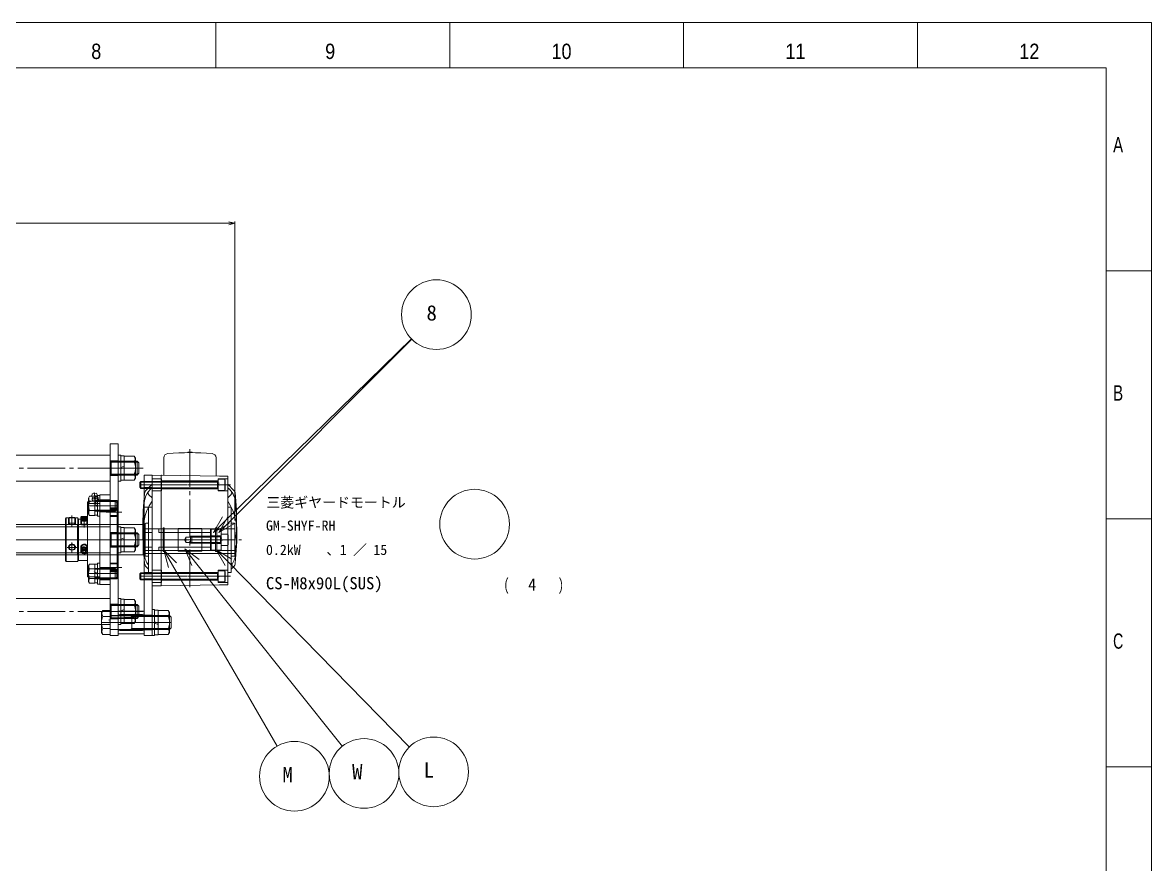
# Model space of a CAD drawing. Units: millimetres at full size. Extents: x -24503 to 24503, y -7436 to 7436.
# Drawn here: x 15162 to 16458, y 1728 to 2694 of the extents above; entities that cross this region are included whole.
import ezdxf
from ezdxf.enums import TextEntityAlignment as Align

# ---------------------------------------------------------------- set-up
doc = ezdxf.new("R2010")
doc.units = ezdxf.units.MM
doc.header["$LTSCALE"] = 4.8
doc.linetypes.add('CHAIN2', pattern=[12, 9, -1, 1, -1])
for name, color, linetype, lineweight in [('0-2_08_DIM', 3, 'Continuous', 9), ('0-4_0', 2, 'Continuous', 9), ('0-6_05_CENTER', 2, 'CHAIN2', 9), ('0-7_04_HIDDEN', 7, 'Continuous', 9), ('0-8_10_DRAFT', 1, 'Continuous', 9), ('0-C_01_外形線', 134, 'Continuous', 9), ('0-D_03_かくれ線', 5, 'Continuous', 9), ('0-F_04_中心線', 4, 'CHAIN2', 9), ('1-0_02_細線', 6, 'Continuous', 9), ('1-1_Defpoints', 134, 'Continuous', 9), ('1-2_99_図枠', 134, 'Continuous', 9), ('1-3_07_寸法線', 3, 'Continuous', 9)]:
    doc.layers.add(name, color=color, linetype=linetype, lineweight=lineweight)
doc.layers.add('0-9_07_TEXT', color=2, linetype='Continuous')
doc.styles.add('ＭＳ ゴシック', font='')
doc.styles.add('ＭＳ Ｐゴシック', font='')
doc.styles.get('ＭＳ ゴシック').set_extended_font_data('MS Gothic')
doc.styles.get('ＭＳ Ｐゴシック').set_extended_font_data('MS PGothic')

# ---------------------------------------------------------------- blocks, each defined once
blk = doc.blocks.new('RTWS25b_1_1')
at = {"layer": '0-4_0'}
for points in [[(0, 13.5), (-1.2, 13.5), (-1.2, 10.5), (0, 10.5)], [(0, -13.5), (-1.2, -13.5), (-1.2, -10.5), (0, -10.5)]]:
    blk.add_lwpolyline(points, close=True, dxfattribs=at)
at = {"layer": '0-8_10_DRAFT'}
blk.add_line((0, 0), (-1.2, 0), dxfattribs=at)
blk = doc.blocks.new('GM-SHYF-RH 0.2kW、1／30、200V、60Hzc_1_1')
at = {"layer": '0-4_0'}
for p, q in [((18.5, 52.991), (8, 52.808)), ((8, 52.808), (8, -73.808)), ((18.5, 53.009), (18.5, 48.5)), ((18.5, 53), (85.5, 51.831)), ((18.5, -64.887), (18.5, 49.509)), ((85.5, 51.831), (95, 51.831)), ((95, -59.282), (95, 51.831)), ((4, 33.687), (1.411, 31.098)), ((4, 37.5), (4, -37.5)), ((4, 37.5), (8, 37.5)), ((99, 33.687), (101.589, 31.098)), ((0, -18), (0, 18)), ((1, 19), (4, 19)), ((102, 19), (99, 19)), ((103, -18), (103, 18)), ((-2, 6.5), (-2, -32.5)), ((105, -32.5), (105, 7.009)), ((1, -19), (4, -19)), ((102, -19), (99, -19)), ((4, -37.5), (8, -37.5)), ((95, -37.491), (99, -37.491)), ((8, -48.015), (4.346, -51.668)), ((95, -48.015), (98.654, -51.668)), ((8, -63.687), (1.411, -57.098)), ((95, -63.687), (101.589, -57.098)), ((19.25, -74.004), (8, -73.808)), ((18.5, -74.017), (18.5, -64.887)), ((18.5, -74.017), (18.5, -69.509)), ((18.5, -74.017), (85.5, -72.848)), ((21.5, -73.965), (21.5, -93.939)), ((81.5, -72.918), (81.5, -93.939)), ((54, -99.99), (54, -100.5))]:
    blk.add_line(p, q, dxfattribs=at)
for points in [[(95, 37.491), (99, 37.491), (99, -37.491)], [(85.5, -72.848), (95, -72.848), (95, -59.282)], [(49, -99.99), (49, -100.5), (54, -100.5)]]:
    blk.add_lwpolyline(points, dxfattribs=at)
for centre, radius, start, end in [((398.1, -13), 400.6, 174.25632, 180), ((24, 14.5), 25, 143.1301, 174.26983), ((6.078, 26.431), 6.6, 135, 174.25632), ((6.468, 27.79), 3, 145.3407, 214.6593), ((79, 14.5), 25, 5.73017, 36.8699), ((96.532, 27.79), 3, 325.3407, 34.6593), ((96.922, 26.431), 6.6, 5.74368, 45), ((-295.1, -13), 400.6, 0, 5.74368), ((399, 7), 400, 178.56802, 179.92847), ((1, 18), 1, 90, 180), ((102, 18), 1, 0, 90), ((-296, 7), 400, 0.053, 1.43198), ((-1.5, 6.5), 0.5, 90, 180), ((51.5, -13), 53.5, 164.28414, 215.60164), ((-1.5, 7.5), 0.5, 270, 0), ((51.5, -13), 53.5, 324.39836, 15.71586), ((104.5, 7.5), 0.5, 180, 270), ((104.5, 6.5), 0.5, 0, 90), ((398.1, -13), 400.6, 179.0703, 180), ((398.1, 0), 400.6, 180.9297, 182.86294), ((-295.1, 0), 400.6, 357.13706, 359.0703), ((398.1, -13), 400.6, 180, 185.74368), ((1, -18), 1, 180, 270), ((102, -18), 1, 270, 0), ((-1.5, -32.5), 0.5, 180, 270), ((-1.5, -33.5), 0.5, 0, 90), ((399, -33), 400, 180.07153, 180.85954), ((-295.1, -13), 400.6, 354.25632, 357.13706), ((-296, -33), 400, 358.56802, 359.92847), ((104.5, -33.5), 0.5, 90, 180), ((104.5, -32.5), 0.5, 270, 0), ((24, -40.5), 25, 176.56135, 230.20818), ((6.468, -53.79), 3, 135, 217.16252), ((79, -40.5), 25, 309.79182, 354.26983), ((96.532, -53.79), 3, 322.83748, 45), ((6.078, -52.431), 6.6, 185.74368, 225), ((8.408, -56.021), 3, 224.86958, 262.17814), ((94.592, -56.021), 3, 277.82186, 315.13042), ((96.922, -52.431), 6.6, 315, 354.25632), ((26.5, -93.939), 5, 180, 265.13859), ((51.5, 200), 300, 265.13859, 274.86141), ((76.5, -93.939), 5, 274.86141, 0)]:
    blk.add_arc(centre, radius, start, end, dxfattribs=at)
at = {"layer": '0-6_05_CENTER'}
for p, q in [((51.5, -103.882), (51.5, 55.941)), ((4.75, 42), (98.25, 42)), ((-7.647, 0), (110.647, 0)), ((4.75, -63), (98.25, -63))]:
    blk.add_line(p, q, dxfattribs=at)
at = {"layer": '0-7_04_HIDDEN', "color": 2}
for p, q in [((8, 49), (19, 49)), ((19, 35), (19, 49)), ((19, 46.5), (84, 46.5)), ((84, 35), (84, 49)), ((95, 49), (84, 49)), ((8, 35), (19, 35)), ((19, 37.5), (84, 37.5)), ((95, 35), (84, 35)), ((0, 15.8), (103, 15.8)), ((20.65, 13.5), (22, 13.5)), ((20.65, -13.5), (20.65, 13.5)), ((22, -13.5), (22, 13.5)), ((38, -13), (38, 13)), ((38, 13), (65, 13)), ((65, -13), (65, 13)), ((81, 13.5), (82.35, 13.5)), ((81, -13.5), (81, 13.5)), ((82.35, -13.5), (82.35, 13.5)), ((0, 12.5), (20.65, 12.5)), ((22, 12.5), (38, 12.5)), ((65, 12.5), (81, 12.5)), ((82.35, 12.5), (103, 12.5)), ((0, -12.5), (20.65, -12.5)), ((22, -12.5), (38, -12.5)), ((65, -12.5), (81, -12.5)), ((82.35, -12.5), (103, -12.5)), ((20.65, -13.5), (22, -13.5)), ((38, -13), (65, -13)), ((81, -13.5), (82.35, -13.5)), ((8, -56), (19, -56)), ((19, -70), (19, -56)), ((19, -58.5), (84, -58.5)), ((95, -56), (84, -56)), ((84, -70), (84, -56)), ((8, -70), (19, -70)), ((19, -67.5), (84, -67.5)), ((95, -70), (84, -70))]:
    blk.add_line(p, q, dxfattribs=at)
at = {"layer": '0-8_10_DRAFT'}
blk.add_line((59.408, -13), (43.908, -13), dxfattribs=at)
blk = doc.blocks.new('A$C02300011_1_1')
at = {"layer": '0-4_0', "rotation": 180}
for name, p in [('GM-SHYF-RH 0.2kW、1／30、200V、60Hzc_1_1', (260, 0)), ('RTWS25b_1_1', (238, 0))]:
    blk.add_blockref(name, p, dxfattribs=at)
blk = doc.blocks.new('U260')
at = {"layer": '0-9_07_TEXT', "color": 13, "style": 'ＭＳ ゴシック', "width": 0.65}
for s, p in [('(', (44.5448, 0.7451)), (')', (54.3143, 0.7451))]:
    blk.add_text(s, height=2.199, dxfattribs=at).set_placement(p, align=Align.BOTTOM_LEFT)
blk = doc.blocks.new('_Open30')
at = {"layer": '0-2_08_DIM'}
blk.add_line((0, 0), (-1, 0), dxfattribs=at)
blk.add_lwpolyline([(-1, 0.26795), (0, 0), (-1, -0.26795)], dxfattribs=at)
blk = doc.blocks.new('AM_BALLOON1')
at = {"layer": '0-2_08_DIM'}
blk.add_circle((0, 0), 5, dxfattribs=at)

msp = doc.modelspace()

# ---------------------------------------------------------------- linework, layer by layer
at = {"layer": '0-2_08_DIM'}
for p, q in [((15395.021, 2123.01), (15608.145, 2331.117)), ((15401.194, 2123.189), (15608.469, 2330.73)), ((15360.233, 2074.537), (15528.766, 1863.396)), ((15397.899, 2074.704), (15605.593, 1862.697)), ((15333.62, 2071.305), (15453.737, 1863.504))]:
    msp.add_line(p, q, dxfattribs=at)
at = {"layer": '0-4_0', "color": 134}
for p, q in [((15291.211, 2190.893), (15293.211, 2190.893)), ((15293.211, 2190.893), (15295.211, 2188.893)), ((15293.211, 2190.893), (15293.211, 2174.893)), ((15295.211, 2188.893), (15295.211, 2176.893)), ((15291.211, 2174.893), (15293.211, 2174.893)), ((15293.211, 2174.893), (15295.211, 2176.893)), ((15297.411, 2167.62), (15296.211, 2166.42)), ((15296.211, 2160.82), (15296.211, 2166.42)), ((15297.411, 2159.62), (15297.411, 2167.62)), ((15301.211, 2167.62), (15297.411, 2167.62)), ((15148.611, 2118.12), (15210.811, 2118.12)), ((15210.811, 2118.12), (15148.611, 2118.12)), ((15271.211, 2118.12), (15300.211, 2118.12)), ((15300.211, 2118.12), (15271.211, 2118.12)), ((15300.211, 2118.12), (15300.211, 2083.12)), ((15300.211, 2118.12), (15301.211, 2117.12)), ((15300.211, 2118.12), (15300.211, 2083.12)), ((15300.211, 2118.12), (15301.211, 2117.12)), ((15301.211, 2117.12), (15301.211, 2084.12)), ((15301.211, 2117.12), (15301.211, 2084.12)), ((14975.211, 2100.62), (15403.207, 2100.62)), ((15291.211, 2108.62), (15293.211, 2108.62)), ((15293.211, 2108.62), (15295.211, 2106.62)), ((15293.211, 2108.62), (15293.211, 2092.62)), ((15295.211, 2106.62), (15295.211, 2094.62)), ((15291.211, 2092.62), (15293.211, 2092.62)), ((15293.211, 2092.62), (15295.211, 2094.62)), ((15148.611, 2083.12), (15210.811, 2083.12)), ((15148.611, 2083.12), (15211.251, 2083.12)), ((15271.211, 2083.12), (15300.211, 2083.12)), ((15300.211, 2083.12), (15271.211, 2083.12)), ((15300.211, 2083.12), (15301.211, 2084.12)), ((15300.211, 2083.12), (15301.211, 2084.12)), ((15297.411, 2062.62), (15296.211, 2061.42)), ((15296.211, 2055.82), (15296.211, 2061.42)), ((15297.411, 2054.62), (15297.411, 2062.62)), ((15301.211, 2062.62), (15297.411, 2062.62)), ((15291.211, 2026.348), (15293.211, 2026.348)), ((15293.211, 2026.348), (15295.211, 2024.348)), ((15293.211, 2026.348), (15293.211, 2018.62)), ((15295.211, 2024.348), (15295.211, 2018.62)), ((15112.211, 2003.348), (15252.211, 2003.348))]:
    msp.add_line(p, q, dxfattribs=at)
for points in [[(15271.211, 1990.62), (15271.211, 2210.62), (15262.211, 2210.62), (15262.211, 1990.62)], [(15112.211, 2167.893), (15262.211, 2167.893), (15262.211, 2197.893), (15112.211, 2197.893)], [(15310.211, 1990.62), (15310.211, 2174.62), (15301.211, 2174.62), (15301.211, 1990.62)], [(15112.211, 2085.62), (15262.211, 2085.62), (15262.211, 2115.62), (15112.211, 2115.62)], [(15301.211, 1992.62), (15271.211, 1992.62), (15271.211, 2018.62), (15301.211, 2018.62)]]:
    msp.add_lwpolyline(points, close=True, dxfattribs=at)
for points in [[(15301.211, 2159.62), (15297.411, 2159.62), (15296.211, 2160.82)], [(15301.211, 2054.62), (15297.411, 2054.62), (15296.211, 2055.82)], [(15262.211, 2003.348), (15262.211, 2033.348), (15112.211, 2033.348), (15112.211, 2003.348)]]:
    msp.add_lwpolyline(points, dxfattribs=at)
at = {"layer": '0-C_01_外形線'}
for p, q in [((15271.211, 2197.893), (15271.211, 2167.893)), ((15274.211, 2197.893), (15271.211, 2197.893)), ((15274.211, 2183.693), (15274.211, 2196.893)), ((15278.211, 2196.893), (15274.211, 2196.893)), ((15278.211, 2185.149), (15278.211, 2196.893)), ((15289.851, 2196.749), (15291.211, 2194.393)), ((15291.211, 2171.393), (15291.211, 2194.393)), ((15274.211, 2183.693), (15278.211, 2185.149)), ((15274.211, 2182.093), (15278.211, 2183.549)), ((15274.211, 2168.893), (15274.211, 2182.093)), ((15278.211, 2189.821), (15289.851, 2189.821)), ((15278.211, 2168.893), (15278.211, 2183.549)), ((15274.211, 2168.893), (15278.211, 2168.893)), ((15278.211, 2175.965), (15289.851, 2175.965)), ((15278.211, 2169.036), (15289.851, 2169.036)), ((15289.851, 2169.036), (15291.211, 2171.393)), ((15241.384, 2153.157), (15240.987, 2150.481)), ((15247.781, 2151.544), (15241.753, 2150.481)), ((15262.211, 2152.011), (15250.211, 2152.011)), ((15250.211, 2115.62), (15250.211, 2152.011)), ((15250.211, 2151.511), (15250.211, 2127.511)), ((15262.211, 2115.62), (15262.211, 2152.011)), ((15237.211, 2142.352), (15236.211, 2142.352)), ((15238.348, 2150.481), (15237.211, 2148.511)), ((15237.211, 2130.511), (15237.211, 2148.511)), ((15244.711, 2150.481), (15238.348, 2150.481)), ((15244.711, 2144.996), (15238.348, 2144.996)), ((15244.711, 2150.481), (15244.711, 2128.542)), ((15244.711, 2141.203), (15244.711, 2150.261)), ((15244.711, 2150.261), (15247.711, 2150.261)), ((15247.711, 2140.111), (15244.711, 2141.203)), ((15244.711, 2128.761), (15244.711, 2140.003)), ((15247.711, 2138.911), (15244.711, 2140.003)), ((15247.711, 2140.111), (15247.711, 2150.261)), ((15247.711, 2128.761), (15247.711, 2138.911)), ((15211.811, 2125.62), (15210.811, 2124.62)), ((15211.811, 2125.62), (15224.945, 2125.62)), ((15211.811, 2125.62), (15211.811, 2115.62)), ((15214.311, 2125.678), (15215.078, 2126.12)), ((15214.311, 2125.678), (15222.311, 2125.678)), ((15214.311, 2125.62), (15214.311, 2125.678)), ((15221.544, 2126.12), (15215.078, 2126.12)), ((15221.544, 2126.12), (15222.311, 2125.678)), ((15222.311, 2125.62), (15222.311, 2125.678)), ((15225.811, 2124.12), (15224.945, 2125.62)), ((15224.945, 2125.62), (15224.945, 2115.62)), ((15228.311, 2126.353), (15228.311, 2124.343)), ((15236.211, 2126.353), (15228.311, 2126.353)), ((15236.211, 2126.453), (15235.544, 2127.12)), ((15238.348, 2128.542), (15237.211, 2130.511)), ((15244.711, 2134.026), (15238.348, 2134.026)), ((15244.711, 2128.542), (15238.348, 2128.542)), ((15247.711, 2128.761), (15244.711, 2128.761)), ((15247.711, 2127.511), (15250.211, 2127.511)), ((15210.811, 2115.62), (15210.811, 2124.62)), ((15225.811, 2115.62), (15225.811, 2124.345)), ((15228.325, 2124.345), (15225.811, 2124.345)), ((15225.811, 2124.12), (15225.811, 2115.62)), ((15271.211, 2115.62), (15271.211, 2085.62)), ((15274.211, 2115.62), (15271.211, 2115.62)), ((15274.211, 2101.42), (15274.211, 2114.62)), ((15278.211, 2114.62), (15274.211, 2114.62)), ((15278.211, 2102.876), (15278.211, 2114.62)), ((15289.851, 2114.477), (15291.211, 2112.12)), ((15274.211, 2101.42), (15278.211, 2102.876)), ((15274.211, 2099.82), (15278.211, 2101.276)), ((15274.211, 2086.62), (15274.211, 2099.82)), ((15278.211, 2107.549), (15289.851, 2107.549)), ((15278.211, 2086.62), (15278.211, 2101.276)), ((15291.211, 2089.12), (15291.211, 2112.12)), ((15278.211, 2093.692), (15289.851, 2093.692)), ((15278.211, 2086.764), (15289.851, 2086.764)), ((15289.851, 2086.764), (15291.211, 2089.12)), ((15210.811, 2076.62), (15210.811, 2085.62)), ((15211.811, 2075.62), (15210.811, 2076.62)), ((15211.811, 2085.62), (15211.811, 2075.62)), ((15211.811, 2075.62), (15224.945, 2075.62)), ((15224.945, 2085.62), (15224.945, 2075.62)), ((15225.811, 2077.12), (15224.945, 2075.62)), ((15225.811, 2076.895), (15225.811, 2085.62)), ((15225.811, 2085.62), (15225.811, 2077.12)), ((15225.811, 2076.895), (15236.211, 2076.895)), ((15236.211, 2058.22), (15236.211, 2085.62)), ((15250.211, 2049.23), (15250.211, 2085.62)), ((15250.211, 2073.73), (15250.211, 2049.73)), ((15262.211, 2049.23), (15262.211, 2085.62)), ((15274.211, 2086.62), (15278.211, 2086.62)), ((15238.348, 2072.699), (15237.211, 2070.73)), ((15237.211, 2052.73), (15237.211, 2070.73)), ((15244.711, 2072.699), (15238.348, 2072.699)), ((15244.711, 2067.214), (15238.348, 2067.214)), ((15244.711, 2072.699), (15244.711, 2050.76)), ((15244.711, 2063.421), (15244.711, 2072.48)), ((15244.711, 2072.48), (15247.711, 2072.48)), ((15247.711, 2062.33), (15244.711, 2063.421)), ((15244.711, 2050.98), (15244.711, 2062.221)), ((15247.711, 2061.13), (15244.711, 2062.221)), ((15247.711, 2062.33), (15247.711, 2072.48)), ((15247.711, 2050.98), (15247.711, 2061.13)), ((15236.211, 2058.22), (15237.211, 2058.22)), ((15238.348, 2050.76), (15237.211, 2052.73)), ((15244.711, 2056.245), (15238.348, 2056.245)), ((15244.711, 2050.76), (15238.348, 2050.76)), ((15247.711, 2050.98), (15244.711, 2050.98)), ((15247.711, 2049.73), (15250.211, 2049.73)), ((15250.211, 2049.23), (15262.211, 2049.23)), ((15271.211, 2033.339), (15271.211, 2018.62)), ((15274.211, 2033.339), (15271.211, 2033.339)), ((15274.211, 2033.339), (15274.211, 2018.62)), ((15274.211, 2019.139), (15274.211, 2032.339)), ((15278.211, 2032.339), (15274.211, 2032.339)), ((15278.211, 2020.595), (15278.211, 2032.339)), ((15278.211, 2025.268), (15289.851, 2025.268)), ((15289.851, 2032.196), (15291.211, 2029.839)), ((15291.211, 2018.62), (15291.211, 2029.839)), ((15253.572, 2019.477), (15252.211, 2017.12)), ((15252.211, 1994.12), (15252.211, 2017.12)), ((15262.211, 2019.477), (15253.572, 2019.477)), ((15262.211, 2012.549), (15253.572, 2012.549)), ((15262.211, 2019.477), (15262.211, 1991.764)), ((15274.211, 2019.139), (15278.211, 2020.595)), ((15277.181, 2018.62), (15278.211, 2018.995)), ((15310.211, 1990.62), (15310.211, 2020.62)), ((15313.211, 2019.62), (15313.211, 2006.42)), ((15313.211, 2019.62), (15317.211, 2019.62)), ((15317.211, 2019.62), (15317.211, 2004.965)), ((15317.211, 2019.477), (15328.851, 2019.477)), ((15317.211, 2012.549), (15328.851, 2012.549)), ((15328.851, 2019.477), (15330.211, 2017.12)), ((15330.211, 2017.12), (15330.211, 1994.12)), ((15330.211, 2013.62), (15332.211, 2011.62)), ((15332.211, 1999.62), (15332.211, 2011.62)), ((15262.211, 1998.692), (15253.572, 1998.692)), ((15313.211, 2006.42), (15317.211, 2004.965)), ((15313.211, 2004.82), (15313.211, 1991.62)), ((15313.211, 2004.82), (15317.211, 2003.365)), ((15317.211, 2003.365), (15317.211, 1991.62)), ((15317.211, 1998.692), (15328.851, 1998.692)), ((15330.211, 1997.62), (15332.211, 1999.62)), ((15253.572, 1991.764), (15252.211, 1994.12)), ((15262.211, 1991.764), (15253.572, 1991.764)), ((15313.211, 1990.62), (15310.211, 1990.62)), ((15317.211, 1991.62), (15313.211, 1991.62)), ((15328.851, 1991.764), (15330.211, 1994.12))]:
    msp.add_line(p, q, dxfattribs=at)
for points in [[(15274.211, 2197.893), (15274.211, 2167.893), (15271.211, 2167.893)], [(15278.211, 2169.036), (15278.211, 2196.749), (15289.851, 2196.749)], [(15247.781, 2151.544), (15246.426, 2154.046), (15241.384, 2153.157)], [(15250.211, 2151.511), (15247.711, 2151.511), (15247.711, 2127.511)], [(15236.211, 2115.62), (15236.211, 2144.02), (15237.211, 2144.197)], [(15235.544, 2127.12), (15229.078, 2127.12), (15228.311, 2126.353)], [(15232.311, 2124.006), (15231.655, 2124.015), (15230.998, 2124.043), (15230.397, 2124.084), (15229.833, 2124.137), (15229.349, 2124.193), (15228.935, 2124.248), (15228.626, 2124.294), (15228.414, 2124.328), (15228.319, 2124.344), (15228.311, 2124.345)], [(15236.224, 2124.331), (15236.105, 2124.312), (15235.848, 2124.272), (15235.484, 2124.22), (15235.039, 2124.164), (15234.503, 2124.108), (15233.917, 2124.061), (15233.266, 2124.025), (15232.796, 2124.011), (15232.311, 2124.006)], [(15274.211, 2115.62), (15274.211, 2085.62), (15271.211, 2085.62)], [(15278.211, 2086.764), (15278.211, 2114.477), (15289.851, 2114.477)], [(15250.211, 2073.73), (15247.711, 2073.73), (15247.711, 2049.73)], [(15278.211, 2018.62), (15278.211, 2032.196), (15289.851, 2032.196)], [(15313.211, 1990.62), (15313.211, 2020.62), (15310.211, 2020.62)], [(15317.211, 2019.477), (15317.211, 1991.764), (15328.851, 1991.764)]]:
    msp.add_lwpolyline(points, dxfattribs=at)
for centre, radius, start, end in [((15283.851, 2193.285), 6.928, 330.00001, 29.99999), ((15272.89, 2182.893), 18.321, 337.78075, 22.21925), ((15283.851, 2172.501), 6.928, 330.00001, 29.99999), ((15251.007, 2139.511), 13.796, 156.57346, 203.42654), ((15243.098, 2147.739), 5.485, 150.00001, 209.99999), ((15243.098, 2131.284), 5.485, 150.00001, 209.99999), ((15283.851, 2111.013), 6.928, 330.00001, 29.99999), ((15272.89, 2100.62), 18.321, 337.78075, 22.21925), ((15283.851, 2090.228), 6.928, 330.00001, 29.99999), ((15251.007, 2061.73), 13.796, 156.57346, 203.42654), ((15243.098, 2069.957), 5.485, 150.00001, 209.99999), ((15243.098, 2053.502), 5.485, 150.00001, 209.99999), ((15283.851, 2028.732), 6.928, 330.00001, 29.99999), ((15272.89, 2018.339), 18.321, 0.87846, 22.21925), ((15270.532, 2005.62), 18.321, 157.78075, 202.21925), ((15259.572, 2016.013), 6.928, 150.00001, 209.99999), ((15322.851, 2016.013), 6.928, 330.00001, 29.99999), ((15311.89, 2005.62), 18.321, 337.78075, 22.21925), ((15259.572, 1995.228), 6.928, 150.00001, 209.99999), ((15322.851, 1995.228), 6.928, 330.00001, 29.99999)]:
    msp.add_arc(centre, radius, start, end, dxfattribs=at)
at = {"layer": '0-D_03_かくれ線'}
for p, q in [((15262.211, 2191.393), (15271.211, 2191.393)), ((15262.211, 2190.893), (15291.211, 2190.893)), ((15263.411, 2189.693), (15262.211, 2190.893)), ((15263.411, 2174.893), (15263.411, 2190.893)), ((15263.411, 2189.693), (15291.211, 2189.693)), ((15263.411, 2176.093), (15262.211, 2174.893)), ((15262.211, 2174.893), (15291.211, 2174.893)), ((15262.211, 2174.393), (15271.211, 2174.393)), ((15263.411, 2176.093), (15291.211, 2176.093)), ((15301.211, 2167.62), (15310.211, 2167.62)), ((15386.211, 2167.62), (15301.211, 2167.62)), ((15385.461, 2166.87), (15301.211, 2166.87)), ((15301.211, 2166.62), (15310.211, 2166.62)), ((15385.461, 2159.62), (15385.461, 2167.62)), ((15385.461, 2166.87), (15386.211, 2167.62)), ((15386.211, 2157.12), (15386.211, 2170.12)), ((15386.211, 2170.12), (15393.711, 2170.12)), ((15393.711, 2157.12), (15393.711, 2170.12)), ((15393.711, 2170.12), (15394.211, 2169.254)), ((15394.211, 2157.986), (15394.211, 2169.254)), ((15247.592, 2149.734), (15247.781, 2151.544)), ((15301.211, 2160.62), (15310.211, 2160.62)), ((15385.461, 2160.37), (15301.211, 2160.37)), ((15301.211, 2159.62), (15310.211, 2159.62)), ((15386.211, 2159.62), (15301.211, 2159.62)), ((15385.461, 2160.37), (15386.211, 2159.62)), ((15386.211, 2157.12), (15393.711, 2157.12)), ((15393.711, 2157.12), (15394.211, 2157.986)), ((15250.211, 2146.511), (15237.211, 2144.197)), ((15237.211, 2142.352), (15250.211, 2142.352)), ((15240.966, 2150.342), (15241.762, 2148.706)), ((15241.762, 2148.706), (15241.441, 2147.42)), ((15248.334, 2148.636), (15241.441, 2147.42)), ((15241.864, 2145.017), (15241.441, 2147.42)), ((15244.711, 2145.511), (15267.711, 2145.511)), ((15244.711, 2144.511), (15268.711, 2144.511)), ((15245.257, 2145.933), (15244.942, 2147.72)), ((15248.334, 2148.636), (15248.758, 2146.233)), ((15250.211, 2146.511), (15262.211, 2146.511)), ((15267.711, 2145.511), (15269.711, 2143.511)), ((15267.711, 2133.511), (15267.711, 2145.511)), ((15269.711, 2135.511), (15269.711, 2143.511)), ((15214.311, 2125.62), (15214.311, 2118.12)), ((15215.078, 2118.12), (15215.078, 2125.62)), ((15221.544, 2118.12), (15221.544, 2125.62)), ((15222.311, 2118.12), (15222.311, 2125.62)), ((15230.29, 2122.12), (15230.29, 2127.12)), ((15231.301, 2122.12), (15231.301, 2127.12)), ((15233.322, 2122.12), (15233.322, 2127.12)), ((15234.332, 2122.12), (15234.332, 2127.12)), ((15236.311, 2126.353), (15236.211, 2126.453)), ((15236.311, 2126.353), (15236.211, 2126.353)), ((15236.311, 2124.345), (15236.311, 2126.353)), ((15244.711, 2134.511), (15268.711, 2134.511)), ((15244.711, 2133.511), (15267.711, 2133.511)), ((15250.211, 2132.511), (15262.211, 2132.511)), ((15262.211, 2137.44), (15271.211, 2137.44)), ((15262.211, 2136.44), (15271.211, 2136.44)), ((15262.211, 2135.62), (15271.211, 2135.62)), ((15262.211, 2128.44), (15271.211, 2128.44)), ((15262.211, 2127.44), (15271.211, 2127.44)), ((15267.711, 2133.511), (15269.711, 2135.511)), ((15301.211, 2138.12), (15310.211, 2138.12)), ((15211.811, 2118.12), (15210.811, 2119.12)), ((15210.811, 2118.12), (15271.211, 2118.12)), ((15271.211, 2118.12), (15210.811, 2118.12)), ((15210.811, 2085.62), (15210.811, 2115.62)), ((15211.811, 2118.12), (15211.811, 2083.12)), ((15211.811, 2115.62), (15211.811, 2085.62)), ((15214.311, 2119.62), (15222.311, 2119.62)), ((15215.811, 2118.12), (15214.311, 2119.62)), ((15220.811, 2118.12), (15222.311, 2119.62)), ((15224.811, 2118.12), (15224.811, 2083.12)), ((15224.945, 2115.62), (15224.945, 2085.62)), ((15225.811, 2085.62), (15225.811, 2115.62)), ((15225.811, 2115.62), (15225.811, 2085.62)), ((15228.311, 2124.345), (15228.311, 2118.12)), ((15228.695, 2118.504), (15228.311, 2118.12)), ((15228.695, 2118.504), (15229.078, 2118.12)), ((15228.695, 2118.504), (15235.928, 2118.504)), ((15229.078, 2124.229), (15229.078, 2118.12)), ((15230.29, 2122.12), (15234.332, 2122.12)), ((15232.071, 2124.007), (15232.424, 2124.006)), ((15235.544, 2124.229), (15235.544, 2118.12)), ((15235.544, 2118.12), (15235.928, 2118.504)), ((15236.311, 2118.12), (15235.928, 2118.504)), ((15236.211, 2085.62), (15236.211, 2115.62)), ((15236.311, 2124.345), (15236.224, 2124.331)), ((15236.311, 2124.345), (15236.311, 2118.12)), ((15250.211, 2085.62), (15250.211, 2115.62)), ((15262.211, 2085.62), (15262.211, 2115.62)), ((15301.211, 2113.12), (15377.211, 2113.12)), ((15301.211, 2113.12), (15377.211, 2113.12)), ((15318.211, 2109.12), (15318.211, 2113.12)), ((15377.211, 2113.12), (15378.211, 2112.12)), ((15377.211, 2113.12), (15377.211, 2100.62)), ((15262.211, 2109.12), (15271.211, 2109.12)), ((15262.211, 2108.62), (15291.211, 2108.62)), ((15263.411, 2107.42), (15262.211, 2108.62)), ((15263.411, 2092.62), (15263.411, 2108.62)), ((15263.411, 2107.42), (15291.211, 2107.42)), ((15301.211, 2109.12), (15310.211, 2109.12)), ((15318.211, 2109.12), (15378.211, 2109.12)), ((15347.479, 2100.62), (15349.211, 2103.62)), ((15347.479, 2100.62), (15349.211, 2103.62)), ((15349.211, 2097.62), (15347.479, 2100.62)), ((15349.211, 2097.62), (15347.479, 2100.62)), ((15349.211, 2103.62), (15378.211, 2103.62)), ((15349.211, 2103.62), (15378.211, 2103.62)), ((15354.211, 2104.62), (15378.211, 2104.62)), ((15354.211, 2104.62), (15354.211, 2096.62)), ((15354.211, 2104.62), (15378.211, 2104.62)), ((15354.211, 2104.62), (15354.211, 2096.62)), ((15354.561, 2097.82), (15354.561, 2103.42)), ((15388.811, 2103.87), (15355.011, 2103.87)), ((15355.761, 2096.62), (15355.761, 2104.62)), ((15377.211, 2088.12), (15377.211, 2100.62)), ((15378.211, 2089.12), (15378.211, 2112.12)), ((15378.211, 2089.12), (15378.211, 2112.12)), ((15378.211, 2105.12), (15383.211, 2105.12)), ((15384.561, 2105.12), (15389.561, 2105.12)), ((15388.811, 2096.62), (15388.811, 2104.62)), ((15388.811, 2103.87), (15389.561, 2104.62)), ((15389.561, 2094.12), (15389.561, 2107.12)), ((15389.561, 2107.12), (15397.061, 2107.12)), ((15397.061, 2094.12), (15397.061, 2107.12)), ((15397.061, 2107.12), (15397.561, 2106.254)), ((15397.561, 2094.986), (15397.561, 2106.254)), ((15228.311, 2088.759), (15228.311, 2087.754)), ((15230.29, 2089.87), (15231.301, 2091.386)), ((15230.29, 2089.87), (15230.29, 2087.37)), ((15231.301, 2088.355), (15230.29, 2089.87)), ((15230.29, 2087.37), (15231.301, 2088.886)), ((15231.301, 2085.855), (15230.29, 2087.37)), ((15231.301, 2091.386), (15233.322, 2091.386)), ((15231.301, 2091.386), (15231.301, 2088.886)), ((15233.322, 2088.886), (15231.301, 2088.886)), ((15233.322, 2091.386), (15233.322, 2088.886)), ((15234.332, 2089.87), (15233.322, 2088.355)), ((15233.322, 2088.886), (15234.332, 2087.37)), ((15233.322, 2088.355), (15233.322, 2085.855)), ((15234.332, 2087.37), (15233.322, 2085.855)), ((15236.311, 2087.754), (15236.311, 2088.758)), ((15263.411, 2093.82), (15262.211, 2092.62)), ((15262.211, 2092.62), (15291.211, 2092.62)), ((15262.211, 2092.12), (15271.211, 2092.12)), ((15263.411, 2093.82), (15291.211, 2093.82)), ((15301.211, 2092.12), (15310.211, 2092.12)), ((15301.211, 2088.12), (15377.211, 2088.12)), ((15318.211, 2092.12), (15318.211, 2088.12)), ((15318.211, 2092.12), (15378.211, 2092.12)), ((15354.211, 2096.62), (15378.211, 2096.62)), ((15354.211, 2096.62), (15378.211, 2096.62)), ((15388.811, 2097.37), (15355.011, 2097.37)), ((15377.211, 2088.12), (15378.211, 2089.12)), ((15377.211, 2088.12), (15378.211, 2089.12)), ((15378.211, 2096.12), (15383.211, 2096.12)), ((15384.561, 2096.12), (15389.561, 2096.12)), ((15388.811, 2097.37), (15389.561, 2096.62)), ((15389.561, 2094.12), (15397.061, 2094.12)), ((15397.061, 2094.12), (15397.561, 2094.986)), ((15210.811, 2083.12), (15271.211, 2083.12)), ((15271.211, 2083.12), (15210.811, 2083.12)), ((15211.811, 2083.12), (15210.811, 2082.12)), ((15233.322, 2085.855), (15231.301, 2085.855)), ((15262.211, 2073.801), (15271.211, 2073.801)), ((15244.711, 2067.73), (15267.711, 2067.73)), ((15244.711, 2066.73), (15268.711, 2066.73)), ((15262.211, 2068.73), (15250.211, 2068.73)), ((15262.211, 2072.801), (15271.211, 2072.801)), ((15262.211, 2065.62), (15271.211, 2065.62)), ((15262.211, 2064.801), (15271.211, 2064.801)), ((15262.211, 2063.801), (15271.211, 2063.801)), ((15267.711, 2067.73), (15269.711, 2065.73)), ((15267.711, 2055.73), (15267.711, 2067.73)), ((15269.711, 2057.73), (15269.711, 2065.73)), ((15301.211, 2063.12), (15310.211, 2063.12)), ((15301.211, 2062.62), (15310.211, 2062.62)), ((15386.211, 2062.62), (15301.211, 2062.62)), ((15385.461, 2061.87), (15301.211, 2061.87)), ((15301.211, 2061.62), (15310.211, 2061.62)), ((15385.461, 2054.62), (15385.461, 2062.62)), ((15385.461, 2061.87), (15386.211, 2062.62)), ((15386.211, 2052.12), (15386.211, 2065.12)), ((15386.211, 2065.12), (15393.711, 2065.12)), ((15393.711, 2052.12), (15393.711, 2065.12)), ((15393.711, 2065.12), (15394.211, 2064.254)), ((15394.211, 2052.986), (15394.211, 2064.254)), ((15237.211, 2058.22), (15250.211, 2058.22)), ((15244.711, 2056.73), (15268.711, 2056.73)), ((15244.711, 2055.73), (15267.711, 2055.73)), ((15262.211, 2054.73), (15250.211, 2054.73)), ((15262.211, 2055.62), (15270.211, 2055.62)), ((15267.711, 2055.73), (15269.711, 2057.73)), ((15301.211, 2055.62), (15310.211, 2055.62)), ((15385.461, 2055.37), (15301.211, 2055.37)), ((15301.211, 2054.62), (15310.211, 2054.62)), ((15386.211, 2054.62), (15301.211, 2054.62)), ((15385.461, 2055.37), (15386.211, 2054.62)), ((15386.211, 2052.12), (15393.711, 2052.12)), ((15393.711, 2052.12), (15394.211, 2052.986)), ((15262.211, 2026.848), (15271.211, 2026.848)), ((15271.211, 2026.839), (15262.211, 2026.839)), ((15262.211, 2026.348), (15291.211, 2026.348)), ((15263.411, 2025.148), (15262.211, 2026.348)), ((15263.411, 2010.348), (15263.411, 2026.348)), ((15263.411, 2025.148), (15291.211, 2025.148)), ((15262.211, 2013.62), (15330.211, 2013.62)), ((15263.411, 2011.548), (15262.211, 2010.348)), ((15262.211, 2010.348), (15291.211, 2010.348)), ((15262.211, 2009.848), (15271.211, 2009.848)), ((15271.211, 2009.839), (15262.211, 2009.839)), ((15263.411, 2011.548), (15291.211, 2011.548)), ((15271.211, 2003.339), (15271.211, 2018.62)), ((15299.211, 2014.62), (15273.211, 2014.62)), ((15274.211, 2003.339), (15274.211, 2018.62)), ((15274.211, 2017.539), (15277.181, 2018.62)), ((15278.211, 2004.339), (15278.211, 2018.62)), ((15278.211, 2011.411), (15285.461, 2011.411)), ((15285.461, 2011.411), (15289.851, 2011.411)), ((15287.211, 2012.42), (15286.011, 2013.62)), ((15287.211, 2013.62), (15287.211, 1997.62)), ((15287.211, 2012.42), (15330.211, 2012.42)), ((15291.211, 2018.62), (15291.211, 2006.839)), ((15291.211, 2011.548), (15294.411, 2011.548)), ((15291.211, 2010.348), (15293.211, 2010.348)), ((15293.211, 2018.62), (15293.211, 2010.348)), ((15293.211, 2010.348), (15295.211, 2012.348)), ((15295.211, 2018.62), (15295.211, 2012.348)), ((15301.211, 2014.12), (15310.211, 2014.12)), ((15330.211, 1997.62), (15330.211, 2013.62)), ((15252.211, 2003.348), (15262.211, 2003.348)), ((15262.211, 1997.62), (15330.211, 1997.62)), ((15274.211, 2003.339), (15271.211, 2003.339)), ((15299.211, 1996.62), (15273.211, 1996.62)), ((15274.211, 2004.339), (15278.211, 2004.339)), ((15278.211, 2004.483), (15285.461, 2004.483)), ((15289.851, 2004.483), (15285.461, 2004.483)), ((15287.211, 1998.82), (15286.011, 1997.62)), ((15287.211, 1998.82), (15330.211, 1998.82)), ((15289.851, 2004.483), (15291.211, 2006.839)), ((15301.211, 1997.12), (15310.211, 1997.12))]:
    msp.add_line(p, q, dxfattribs=at)
for points in [[(15241.753, 2150.481), (15240.966, 2150.342), (15240.987, 2150.481)], [(15244.942, 2147.72), (15244.5, 2147.772), (15244.058, 2147.795), (15243.609, 2147.78), (15243.164, 2147.724), (15243.042, 2147.701), (15242.645, 2147.601), (15242.256, 2147.468), (15241.495, 2147.112)], [(15248.334, 2148.636), (15247.592, 2149.734), (15241.762, 2148.706)], [(15241.81, 2145.325), (15242.252, 2145.273), (15242.694, 2145.251), (15243.143, 2145.265), (15243.588, 2145.321)], [(15243.588, 2145.321), (15243.71, 2145.344), (15244.107, 2145.444), (15244.495, 2145.577), (15245.257, 2145.933), (15245.698, 2145.881), (15246.141, 2145.858), (15246.59, 2145.873), (15247.035, 2145.929)], [(15248.389, 2148.328), (15247.947, 2148.38), (15247.505, 2148.402), (15247.056, 2148.388), (15246.611, 2148.332), (15246.489, 2148.309), (15246.092, 2148.209), (15245.703, 2148.076), (15244.942, 2147.72)], [(15247.035, 2145.929), (15247.157, 2145.952), (15247.554, 2146.052), (15247.942, 2146.185), (15248.704, 2146.541)], [(15270.211, 2055.62), (15270.211, 2145.62), (15262.211, 2145.62)], [(15211.811, 2118.12), (15224.811, 2118.12), (15225.811, 2119.12)], [(15228.311, 2118.12), (15228.365, 2118.108), (15228.53, 2118.072), (15228.792, 2118.017), (15229.159, 2117.946), (15229.607, 2117.87), (15230.145, 2117.794), (15230.736, 2117.73), (15231.392, 2117.682), (15232.045, 2117.659), (15232.726, 2117.662), (15233.362, 2117.69), (15233.987, 2117.739), (15234.554, 2117.804), (15235.074, 2117.88), (15235.515, 2117.956), (15235.876, 2118.026), (15236.129, 2118.08), (15236.277, 2118.113), (15236.311, 2118.12)], [(15301.211, 2088.12), (15377.211, 2088.12), (15377.211, 2113.12), (15378.211, 2112.12)], [(15349.211, 2103.62), (15349.211, 2097.62), (15378.211, 2097.62)], [(15349.211, 2103.62), (15349.211, 2097.62), (15378.211, 2097.62)], [(15389.561, 2104.62), (15355.761, 2104.62), (15354.561, 2103.42)], [(15228.311, 2091.87), (15228.367, 2092.45), (15228.53, 2093.025), (15228.797, 2093.577), (15229.159, 2094.09), (15229.614, 2094.554), (15230.145, 2094.946), (15230.745, 2095.253), (15231.392, 2095.461), (15232.055, 2095.558), (15232.726, 2095.545), (15233.371, 2095.425), (15233.987, 2095.206), (15234.561, 2094.892), (15235.074, 2094.496), (15235.52, 2094.02), (15235.876, 2093.488), (15236.131, 2092.917), (15236.225, 2092.594)], [(15228.311, 2088.758), (15228.335, 2088.382), (15228.463, 2087.828), (15228.695, 2087.307), (15229.03, 2086.833), (15229.455, 2086.416), (15229.966, 2086.063), (15230.543, 2085.787), (15231.173, 2085.593), (15231.836, 2085.486), (15232.505, 2085.468), (15233.168, 2085.536), (15233.802, 2085.69), (15234.395, 2085.925), (15234.935, 2086.24), (15235.401, 2086.626), (15235.785, 2087.082), (15236.07, 2087.592), (15236.246, 2088.142), (15236.311, 2088.718), (15236.311, 2088.758), (15236.263, 2089.298), (15236.105, 2089.871), (15235.843, 2090.421), (15235.484, 2090.93), (15235.032, 2091.388), (15234.503, 2091.774), (15233.907, 2092.076), (15233.266, 2092.282), (15232.792, 2092.364), (15232.311, 2092.392)], [(15232.311, 2092.392), (15231.645, 2092.338), (15230.998, 2092.181), (15230.389, 2091.926), (15229.833, 2091.581), (15229.342, 2091.155), (15228.935, 2090.665), (15228.622, 2090.122), (15228.414, 2089.547), (15228.319, 2088.963), (15228.311, 2088.758)], [(15236.216, 2091.13), (15236.045, 2090.658), (15235.761, 2090.176), (15235.378, 2089.742), (15234.912, 2089.371), (15234.362, 2089.067), (15233.752, 2088.84), (15233.103, 2088.698), (15232.43, 2088.639), (15231.77, 2088.666), (15231.125, 2088.773), (15230.517, 2088.959), (15229.957, 2089.22), (15229.452, 2089.561), (15229.026, 2089.969), (15228.687, 2090.446), (15228.452, 2090.974), (15228.347, 2091.414), (15228.311, 2091.87)], [(15233.322, 2088.355), (15231.301, 2088.355), (15231.301, 2085.855)], [(15233.322, 2091.386), (15234.332, 2089.87), (15234.332, 2087.37)], [(15236.311, 2091.87), (15236.291, 2091.523), (15236.229, 2091.183), (15236.216, 2091.13)], [(15236.225, 2092.594), (15236.277, 2092.326), (15236.311, 2091.87)], [(15389.561, 2096.62), (15355.761, 2096.62), (15354.561, 2097.82)], [(15211.811, 2083.12), (15224.811, 2083.12), (15225.811, 2082.12)]]:
    msp.add_lwpolyline(points, dxfattribs=at)
for points in [[(15378.211, 2088.62), (15383.211, 2088.62), (15383.211, 2112.62), (15378.211, 2112.62)], [(15384.561, 2088.62), (15389.561, 2088.62), (15389.561, 2112.62), (15384.561, 2112.62)]]:
    msp.add_lwpolyline(points, close=True, dxfattribs=at)
for centre, radius, start, end in [((15273.211, 2016.62), 2, 180, 270), ((15272.89, 2018.339), 18.321, 337.78075, 0.87846), ((15283.851, 2007.947), 6.928, 330.00001, 29.99999), ((15299.211, 2016.62), 2, 270, 0), ((15273.211, 1994.62), 2, 90, 180), ((15299.211, 1994.62), 2, 0, 90)]:
    msp.add_arc(centre, radius, start, end, dxfattribs=at)
for centre, major_axis, ratio, start_param, end_param in [((15218.311, 2091.87), (-4, 0), 0.923935, 3.14159265, 6.28318531), ((15218.311, 2091.87), (-4, 0), 0.808116, 0, 3.14159265), ((15218.311, 2091.87), (3.324, 0), 0.91394, 0, 3.14159265), ((15218.311, 2091.87), (-3.324, 0), 0.818111, 0, 3.14159265), ((15232.311, 2087.754), (4, 0), 0.866025, 1.57079633, 3.14159265), ((15232.311, 2087.754), (4, 0), 0.866025, 3.14159265, 6.05911002), ((15232.311, 2087.754), (4, 0), 0.866025, 0, 1.57079633), ((15232.311, 2087.754), (4, 0), 0.866025, 6.05911002, 6.28318531)]:
    msp.add_ellipse(centre, major_axis=major_axis, ratio=ratio, start_param=start_param, end_param=end_param, dxfattribs=at)
for centre, major_axis in [((15232.311, 2091.87), (4, 0)), ((15232.311, 2091.679), (-3.616, 0)), ((15232.311, 2091.87), (-3.233, 0)), ((15232.311, 2087.37), (-3.233, 0))]:
    msp.add_ellipse(centre, major_axis=major_axis, ratio=0.866025, dxfattribs=at)
at = {"layer": '0-F_04_中心線'}
for p, q in [((15052.211, 2182.893), (15300.211, 2182.893)), ((15257.711, 2182.893), (15275.711, 2182.893)), ((15274.211, 2182.893), (15271.211, 2182.893)), ((15245.86, 2142.513), (15243.714, 2154.682)), ((15394.211, 2163.62), (15296.211, 2163.62)), ((15296.711, 2163.62), (15314.711, 2163.62)), ((15237.211, 2139.511), (15269.711, 2139.511)), ((15247.711, 2139.511), (15250.211, 2139.511)), ((15249.611, 2139.511), (15262.811, 2139.511)), ((15218.311, 2128.62), (15218.311, 2115.12)), ((15232.311, 2127.57), (15232.311, 2114.659)), ((15257.711, 2132.44), (15275.711, 2132.44)), ((14175.327, 2100.62), (15388.211, 2100.62)), ((15052.211, 2100.62), (15300.211, 2100.62)), ((15083.752, 2100.62), (15388.211, 2100.62)), ((15228.811, 2100.62), (15207.811, 2100.62)), ((15272.431, 2100.62), (15223.591, 2100.62)), ((15253.211, 2100.62), (15280.211, 2100.62)), ((15257.711, 2100.62), (15275.711, 2100.62)), ((15274.211, 2100.62), (15271.211, 2100.62)), ((15296.711, 2100.62), (15314.711, 2100.62)), ((15397.561, 2100.62), (15354.561, 2100.62)), ((15375.711, 2100.62), (15385.711, 2100.62)), ((15382.061, 2100.62), (15392.061, 2100.62)), ((15223.811, 2091.87), (15212.811, 2091.87)), ((15218.311, 2097.37), (15218.311, 2086.37)), ((15237.211, 2061.73), (15269.711, 2061.73)), ((15247.711, 2061.73), (15250.211, 2061.73)), ((15249.611, 2061.73), (15262.811, 2061.73)), ((15257.711, 2068.801), (15275.711, 2068.801)), ((15394.211, 2058.62), (15296.211, 2058.62)), ((15296.711, 2058.62), (15314.711, 2058.62)), ((15052.211, 2018.348), (15300.211, 2018.348)), ((15257.711, 2018.348), (15275.711, 2018.348)), ((15274.211, 2018.339), (15271.211, 2018.339)), ((15252.211, 2005.62), (15332.211, 2005.62)), ((15306.211, 2005.62), (15266.211, 2005.62)), ((15296.711, 2005.62), (15314.711, 2005.62)), ((15313.211, 2005.62), (15310.211, 2005.62))]:
    msp.add_line(p, q, dxfattribs=at)
for points in [[(15291.211, 2182.893), (15278.211, 2182.893), (15274.211, 2182.893)], [(15291.211, 2100.62), (15278.211, 2100.62), (15274.211, 2100.62)], [(15291.211, 2018.339), (15278.211, 2018.339), (15274.211, 2018.339)], [(15330.211, 2005.62), (15317.211, 2005.62), (15313.211, 2005.62)]]:
    msp.add_lwpolyline(points, dxfattribs=at)
at = {"layer": '1-0_02_細線'}
for p, q in [((15291.211, 2189.693), (15294.411, 2189.693)), ((15291.211, 2176.093), (15294.411, 2176.093)), ((15301.211, 2166.87), (15296.661, 2166.87)), ((15301.211, 2160.37), (15296.661, 2160.37)), ((15215.078, 2125.62), (15215.078, 2126.12)), ((15221.544, 2125.62), (15221.544, 2126.12)), ((15229.078, 2127.12), (15229.078, 2124.229)), ((15235.544, 2127.12), (15235.544, 2124.229)), ((15291.211, 2107.42), (15294.411, 2107.42)), ((15291.211, 2093.82), (15294.411, 2093.82)), ((15301.211, 2061.87), (15296.661, 2061.87)), ((15301.211, 2055.37), (15296.661, 2055.37)), ((15291.211, 2025.148), (15294.411, 2025.148)), ((15330.211, 2012.42), (15331.411, 2012.42)), ((15330.211, 1998.82), (15331.411, 1998.82))]:
    msp.add_line(p, q, dxfattribs=at)
at = {"layer": '1-1_Defpoints'}
msp.add_lwpolyline([(13235.079, 415.766), (16457.642, 415.766), (16457.642, 2694.346), (13235.079, 2694.346)], close=True, dxfattribs=at)
at = {"layer": '1-2_99_図枠'}
for p, q in [((15383.455, 2642.341), (15383.455, 2694.346)), ((15652.002, 2642.341), (15652.002, 2694.346)), ((15652.002, 2642.341), (15652.002, 2694.346)), ((15920.549, 2642.341), (15920.549, 2694.346)), ((16189.095, 2642.341), (16189.095, 2694.346)), ((16457.642, 2409.494), (16405.637, 2409.494)), ((16457.642, 2124.643), (16405.637, 2124.643)), ((16457.642, 1839.791), (16405.637, 1839.791))]:
    msp.add_line(p, q, dxfattribs=at)
msp.add_lwpolyline([(13390.935, 467.538), (16405.637, 467.538), (16405.637, 2642.341), (13390.935, 2642.341)], close=True, dxfattribs=at)
at = {"layer": '1-3_07_寸法線'}
for p, q in [((14172.211, 2463.884), (15398.211, 2463.884)), ((15405.211, 2122.62), (15405.211, 2465.884))]:
    msp.add_line(p, q, dxfattribs=at)

# ---------------------------------------------------------------- block references
at = {"layer": '0-2_08_DIM'}
for name, p, xscale, yscale in [('AM_BALLOON1', (15636.733, 2359.031), 8, 8), ('AM_BALLOON1', (15636.733, 2359.031), 8, 8), ('AM_BALLOON1', (15680.609, 2118.516), 8, 8), ('U260', (15428.977, 2033.113), 6.4, 6.4), ('AM_BALLOON1', (15473.67, 1829.021), 8, 8), ('AM_BALLOON1', (15553.602, 1832.281), 8, 8), ('AM_BALLOON1', (15633.558, 1834.151), 8, 8)]:
    msp.add_blockref(name, p, dxfattribs=dict(at, xscale=xscale, yscale=yscale))
at = {"layer": '0-2_08_DIM', "xscale": 20, "yscale": 20}
for p, rotation in [((15380.711, 2109.037), 224.31748), ((15387.061, 2109.037), 225.03692), ((15323.611, 2088.62), 120.02961), ((15347.757, 2090.168), 128.59685), ((15383.903, 2088.991), 134.4112)]:
    msp.add_blockref('_Open30', p, dxfattribs=dict(at, rotation=rotation))
at = {"layer": '0-4_0', "xscale": -1}
msp.add_blockref('A$C02300011_1_1', (15562.211, 2100.62), dxfattribs=at)
at = {"layer": '1-3_07_寸法線', "xscale": 7, "yscale": 7}
msp.add_blockref('_Open30', (15405.211, 2463.884), dxfattribs=at)

# ---------------------------------------------------------------- texts
at = {"layer": '0-4_0', "color": 134, "style": 'ＭＳ ゴシック'}
for s, p in [('8', (15625.304, 2347.031)), ('8', (15625.304, 2347.031)), ('W', (15539.887, 1820.281)), ('L', (15622.129, 1822.151)), ('M', (15459.955, 1817.021))]:
    msp.add_text(s, height=17.6, dxfattribs=at).set_placement(p, align=Align.BOTTOM_LEFT)
at = {"layer": '0-9_07_TEXT'}
for s, style, p in [('三菱ギヤードモートル', 'ＭＳ Ｐゴシック', (15441.475, 2134.102)), ('GM-SHYF-RH', 'ＭＳ ゴシック', (15441.013, 2107.435)), ('0.2kW', 'ＭＳ ゴシック', (15441.013, 2079.681)), ('、', 'ＭＳ Ｐゴシック', (15510.346, 2079.681)), ('1', 'ＭＳ ゴシック', (15525.802, 2079.681)), ('／', 'ＭＳ Ｐゴシック', (15541.04, 2079.681)), ('15', 'ＭＳ ゴシック', (15564.304, 2079.681))]:
    msp.add_text(s, height=11.73, dxfattribs=dict(at, style=style)).set_placement(p, align=Align.BOTTOM_LEFT)
at = {"layer": '0-9_07_TEXT', "color": 134, "style": 'ＭＳ ゴシック'}
for s, p in [('CS-M8x90L(SUS)', (15440.939, 2039.486)), ('4', (15741.972, 2037.882))]:
    msp.add_text(s, height=14.08, dxfattribs=at).set_placement(p, align=Align.BOTTOM_LEFT)
at = {"layer": '0-D_03_かくれ線', "style": 'ＭＳ ゴシック', "width": 0.8}
for s, height, p in [('M8×90CS', 0.7331, (15386.487, 2166.023)), ('M12×25', 1.1, (15242.911, 2143.077)), ('M8×35CS', 0.7331, (15389.837, 2103.023)), ('M12×25', 1.1, (15242.911, 2065.295)), ('M8×90CS', 0.7331, (15386.487, 2061.023)), ('M16×60', 1.1, (15260.211, 2009.534))]:
    msp.add_text(s, height=height, rotation=270, dxfattribs=at).set_placement(p, align=Align.BOTTOM_LEFT)
at = {"layer": '1-2_99_図枠', "style": 'ＭＳ Ｐゴシック'}
for s, width, p in [('8', 0.9, (15240.453, 2647.25)), ('9', 0.9, (15509, 2647.25)), ('10', 0.9, (15768.819, 2647.25)), ('11', 0.9, (16037.366, 2647.25)), ('12', 0.9, (16305.913, 2647.25)), ('A', 0.75, (16413.638, 2539.919)), ('B', 0.75, (16413.638, 2255.067)), ('C', 0.7, (16413.638, 1970.216))]:
    msp.add_text(s, height=17.6, dxfattribs=dict(at, width=width)).set_placement(p, align=Align.BOTTOM_LEFT)

doc.saveas('drawing.dxf')
